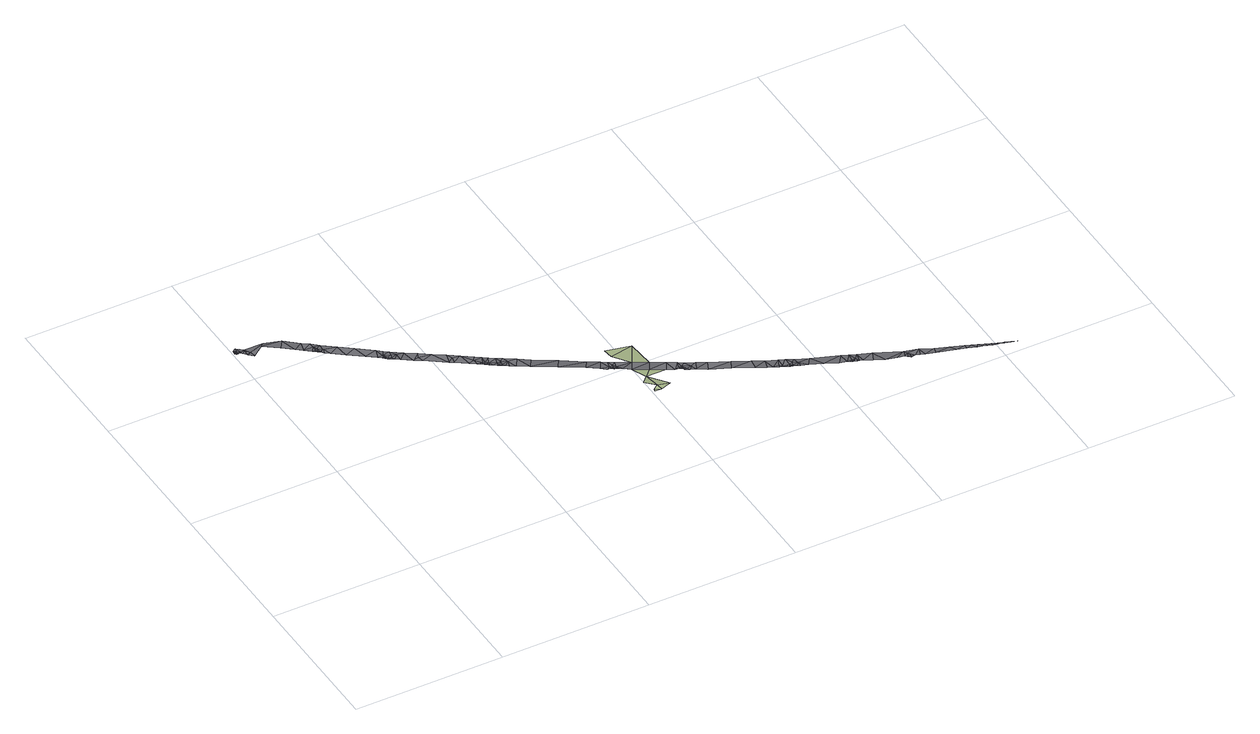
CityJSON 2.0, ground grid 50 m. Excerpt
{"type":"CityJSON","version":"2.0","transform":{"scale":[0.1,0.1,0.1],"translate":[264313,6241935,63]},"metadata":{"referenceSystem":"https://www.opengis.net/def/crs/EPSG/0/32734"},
"CityObjects":{
"terrain1":{"type":"TINRelief","geometry":[{"type":"CompositeSurface","lod":"1","boundaries":[[[0,1,2]],[[3,2,1]],[[4,5,3]],[[6,3,1]],[[3,6,4]],[[4,7,8]],[[4,9,7]],[[10,11,12]],[[12,11,13]],[[12,13,14]]]}]},
"road1":{"type":"Road","attributes":{"highway":"motorway","name":"Nelson Mandela Boulevard","surface":"asphalt","lanes":3,"width":6.6,"oneway":"yes"},"geometry":[{"type":"MultiSurface","lod":"1","boundaries":[[[15,16,17]],[[18,19,20]],[[21,22,23]],[[24,25,26]],[[19,27,22]],[[25,28,29]],[[30,31,29]],[[32,33,34]],[[35,36,37]],[[38,35,37]],[[39,40,41]],[[42,43,44]],[[45,46,47]],[[48,49,50]],[[51,44,52]],[[53,54,41]],[[52,44,55]],[[56,57,58]],[[59,57,60]],[[61,62,59]],[[61,63,62]],[[64,65,66]],[[65,67,68]],[[65,69,59]],[[58,57,62]],[[70,71,72]],[[73,74,75]],[[76,13,77]],[[78,79,80]],[[81,82,83]],[[84,85,86]],[[86,87,88]],[[8,7,14]],[[7,89,14]],[[90,91,92]],[[93,94,95]],[[96,97,98]],[[99,100,101]],[[102,103,104]],[[105,106,107]],[[108,109,110]],[[111,105,107]],[[112,113,114]],[[115,116,117]],[[118,119,120]],[[121,75,85]],[[122,118,123]],[[124,125,97]],[[126,127,128]],[[129,128,130]],[[126,128,129]],[[125,131,132]],[[133,134,127]],[[133,125,134]],[[42,44,51]],[[135,40,39]],[[136,137,138]],[[139,140,141]],[[97,142,98]],[[137,143,138]],[[144,145,146]],[[141,147,148]],[[124,97,96]],[[145,144,149]],[[150,151,152]],[[153,154,155]],[[144,146,156]],[[154,157,143]],[[158,159,150]],[[159,140,139]],[[67,65,160]],[[59,62,57]],[[59,161,61]],[[60,66,59]],[[162,163,60]],[[59,69,161]],[[121,164,73]],[[165,166,167]],[[60,57,56]],[[64,160,65]],[[45,49,168]],[[48,35,38]],[[103,106,105]],[[87,169,170]],[[171,165,172]],[[173,174,175]],[[176,177,178]],[[170,179,87]],[[173,180,174]],[[177,181,178]],[[90,182,91]],[[112,183,113]],[[184,185,186]],[[182,116,91]],[[163,66,60]],[[160,64,187]],[[16,20,19]],[[18,27,19]],[[132,134,125]],[[134,132,130]],[[175,188,189]],[[174,188,175]],[[119,190,191]],[[192,110,106]],[[193,191,190]],[[93,108,110]],[[56,162,60]],[[163,162,194]],[[73,195,78]],[[30,167,196]],[[80,197,73]],[[198,78,83]],[[198,83,199]],[[200,201,171]],[[74,202,75]],[[198,79,78]],[[83,195,81]],[[73,78,80]],[[95,108,93]],[[111,103,105]],[[38,49,48]],[[168,54,53]],[[203,52,55]],[[66,70,64]],[[168,38,37]],[[49,38,168]],[[168,37,54]],[[54,36,204]],[[54,37,36]],[[93,110,205]],[[103,111,104]],[[70,66,163]],[[187,64,70]],[[83,82,199]],[[69,65,68]],[[66,65,59]],[[7,9,89]],[[113,206,114]],[[207,208,209]],[[114,206,210]],[[211,212,86]],[[180,212,211]],[[202,170,169]],[[47,50,45]],[[45,50,49]],[[76,77,213]],[[214,213,209]],[[208,176,214]],[[87,86,85]],[[88,215,86]],[[169,87,85]],[[42,216,43]],[[217,46,53]],[[8,13,218]],[[178,214,176]],[[87,179,88]],[[177,219,181]],[[219,218,76]],[[76,213,178]],[[178,181,76]],[[214,178,213]],[[34,203,32]],[[72,32,220]],[[194,221,71]],[[119,118,190]],[[193,103,102]],[[193,222,103]],[[71,163,194]],[[187,70,220]],[[223,92,224]],[[183,225,226]],[[118,120,123]],[[222,192,106]],[[72,71,221]],[[70,163,71]],[[227,228,224]],[[229,115,226]],[[99,184,100]],[[193,102,230]],[[231,90,92]],[[182,117,116]],[[186,185,232]],[[100,184,233]],[[115,224,116]],[[224,91,116]],[[117,226,115]],[[227,224,115]],[[234,98,142]],[[142,99,234]],[[184,99,185]],[[186,233,184]],[[234,99,101]],[[185,123,232]],[[147,155,148]],[[139,141,148]],[[150,152,158]],[[140,159,158]],[[26,21,235]],[[15,18,20]],[[130,128,134]],[[204,236,54]],[[41,54,236]],[[72,220,70]],[[200,195,164]],[[81,237,82]],[[209,213,238]],[[209,208,214]],[[27,23,22]],[[22,239,19]],[[239,16,19]],[[94,205,210]],[[209,238,189]],[[240,207,209]],[[16,239,241]],[[23,235,21]],[[169,75,202]],[[81,172,237]],[[121,73,75]],[[169,85,75]],[[83,78,195]],[[81,200,171]],[[106,109,242]],[[106,242,107]],[[47,46,216]],[[8,14,13]],[[33,72,221]],[[33,32,72]],[[228,89,243]],[[92,91,224]],[[219,76,181]],[[218,13,76]],[[168,46,45]],[[223,243,231]],[[53,46,168]],[[46,217,216]],[[205,94,93]],[[183,112,225]],[[128,127,134]],[[133,127,244]],[[73,197,74]],[[164,195,73]],[[15,20,16]],[[16,245,246]],[[226,225,229]],[[195,200,81]],[[17,246,135]],[[135,246,40]],[[229,227,115]],[[92,223,231]],[[143,157,138]],[[212,180,247]],[[109,106,110]],[[189,188,240]],[[248,28,24]],[[89,9,243]],[[156,146,133]],[[85,84,121]],[[191,193,230]],[[190,249,193]],[[222,193,249]],[[110,192,205]],[[209,189,240]],[[24,26,235]],[[224,228,223]],[[228,243,223]],[[213,77,238]],[[26,241,21]],[[16,241,245]],[[155,147,153]],[[157,154,153]],[[185,122,123]],[[122,185,99]],[[246,17,16]],[[99,142,122]],[[21,241,239]],[[22,21,239]],[[165,171,166]],[[31,30,196]],[[43,216,217]],[[156,133,244]],[[192,222,249]],[[106,103,222]],[[220,32,55]],[[203,55,32]],[[210,206,250]],[[94,210,250]],[[149,136,145]],[[81,171,172]],[[166,171,201]],[[166,31,196]],[[167,166,196]],[[39,41,236]],[[136,149,137]],[[180,173,247]],[[211,86,215]],[[212,84,86]],[[125,124,131]],[[29,28,248]],[[25,24,28]],[[30,29,248]]]}]}
},
"vertices":[
[970,293,76],[991,293,76],[971,301,76],[989,316,76],[991,386,58],[964,352,69],[1030,309,72],[1019,418,51],[974,443,50],[1064,393,49],[949,561,47],[953,529,47],[1038,557,33],[991,472,50],[1035,447,49],
[351,845,58],[357,856,58],[339,854,58],[363,836,57],[367,840,57],[359,844,57],[396,840,57],[374,833,57],[380,824,58],[426,792,57],[453,814,57],[418,838,56],[364,835,57],[445,796,57],[488,791,56],[514,733,56],[523,767,56],[46,1104,17],[33,1102,17],[34,1097,17],[197,964,59],[205,958,59],[202,963,59],[198,966,59],[264,912,58],[300,926,57],[259,958,57],[144,1008,59],[173,1026,57],[129,1062,58],[194,976,58],[197,992,58],[185,974,59],[196,965,59],[195,968,59],[191,969,59],[110,1036,58],[65,1072,55],[217,990,57],[216,967,58],[85,1098,40],[10,1129,8],[10,1131,8],[9,1130,8],[10,1132,8],[12,1129,8],[8,1132,8],[9,1131,8],[8,1131,8],[18,1140,8],[13,1138,8],[15,1131,8],[9,1141,8],[8,1138,8],[8,1134,8],[28,1131,8],[20,1120,17],[33,1120,17],[616,675,54],[623,658,55],[638,662,55],[940,478,50],[946,497,50],[605,674,56],[603,672,56],[608,669,56],[600,685,56],[597,676,56],[602,675,56],[662,672,54],[650,662,55],[669,652,54],[647,647,55],[654,638,55],[1080,422,49],[1109,368,53],[1112,372,49],[1105,374,53],[1368,249,45],[1348,251,46],[1364,243,45],[1626,139,42],[1640,169,42],[1601,150,43],[1583,169,43],[1576,160,43],[1583,157,43],[1414,223,45],[1405,231,45],[1403,227,45],[1400,231,45],[1397,238,45],[1396,230,45],[1366,242,45],[1383,235,45],[1377,243,45],[1401,228,45],[1252,335,46],[1237,305,48],[1306,308,46],[1138,375,47],[1120,367,49],[1126,359,49],[1553,204,42],[1489,193,44],[1532,176,42],[645,684,54],[1575,195,41],[1554,168,44],[1661,125,40],[1727,134,38],[1734,96,41],[1747,98,41],[1735,102,41],[1732,97,41],[1725,104,41],[1695,112,42],[1718,110,41],[1770,118,40],[1732,119,41],[310,877,57],[1898,67,40],[1898,53,40],[1917,60,38],[1989,26,37],[1991,31,37],[1982,34,37],[1597,186,41],[1929,44,38],[1808,80,40],[1855,84,38],[1813,101,38],[1972,38,37],[1974,30,37],[1868,62,40],[2008,20,39],[2047,9,38],[2010,23,39],[1954,45,38],[1944,39,38],[1959,35,38],[1777,89,40],[1935,53,38],[2000,27,37],[1999,23,39],[10,1144,8],[8,1133,8],[11,1127,8],[16,1126,8],[627,695,54],[564,699,56],[558,743,56],[526,724,57],[202,977,58],[640,650,55],[644,644,55],[582,704,56],[583,686,56],[804,584,52],[787,556,54],[875,541,50],[928,469,53],[930,468,53],[931,472,53],[645,644,55],[716,600,54],[937,468,53],[1111,367,49],[1174,336,47],[1573,163,43],[1569,168,43],[1570,161,43],[20,1152,8],[858,512,55],[910,519,50],[1466,238,41],[1446,210,45],[1397,265,45],[1426,237,43],[13,1122,17],[608,681,56],[532,746,56],[613,665,55],[603,673,56],[602,673,56],[610,707,54],[592,719,56],[634,651,55],[50,1085,17],[212,952,58],[1378,273,45],[1300,274,47],[911,480,50],[920,474,53],[923,485,50],[1342,290,44],[680,622,55],[698,650,54],[934,487,50],[925,474,53],[663,633,54],[164,991,58],[195,1008,58],[952,456,53],[941,462,53],[41,1134,8],[23,1112,17],[1410,246,45],[1102,385,49],[1113,387,47],[1188,366,47],[1142,352,49],[1125,397,47],[1108,406,49],[1157,381,47],[1425,219,45],[1098,374,53],[1564,164,43],[1575,159,43],[1589,155,43],[395,814,58],[227,941,58],[592,679,56],[928,508,50],[380,847,57],[893,491,52],[383,862,57],[1392,232,45],[1087,380,49],[1762,94,40],[367,874,57],[351,887,57],[733,628,52],[449,777,57],[1422,255,43],[1332,258,46]
]}
